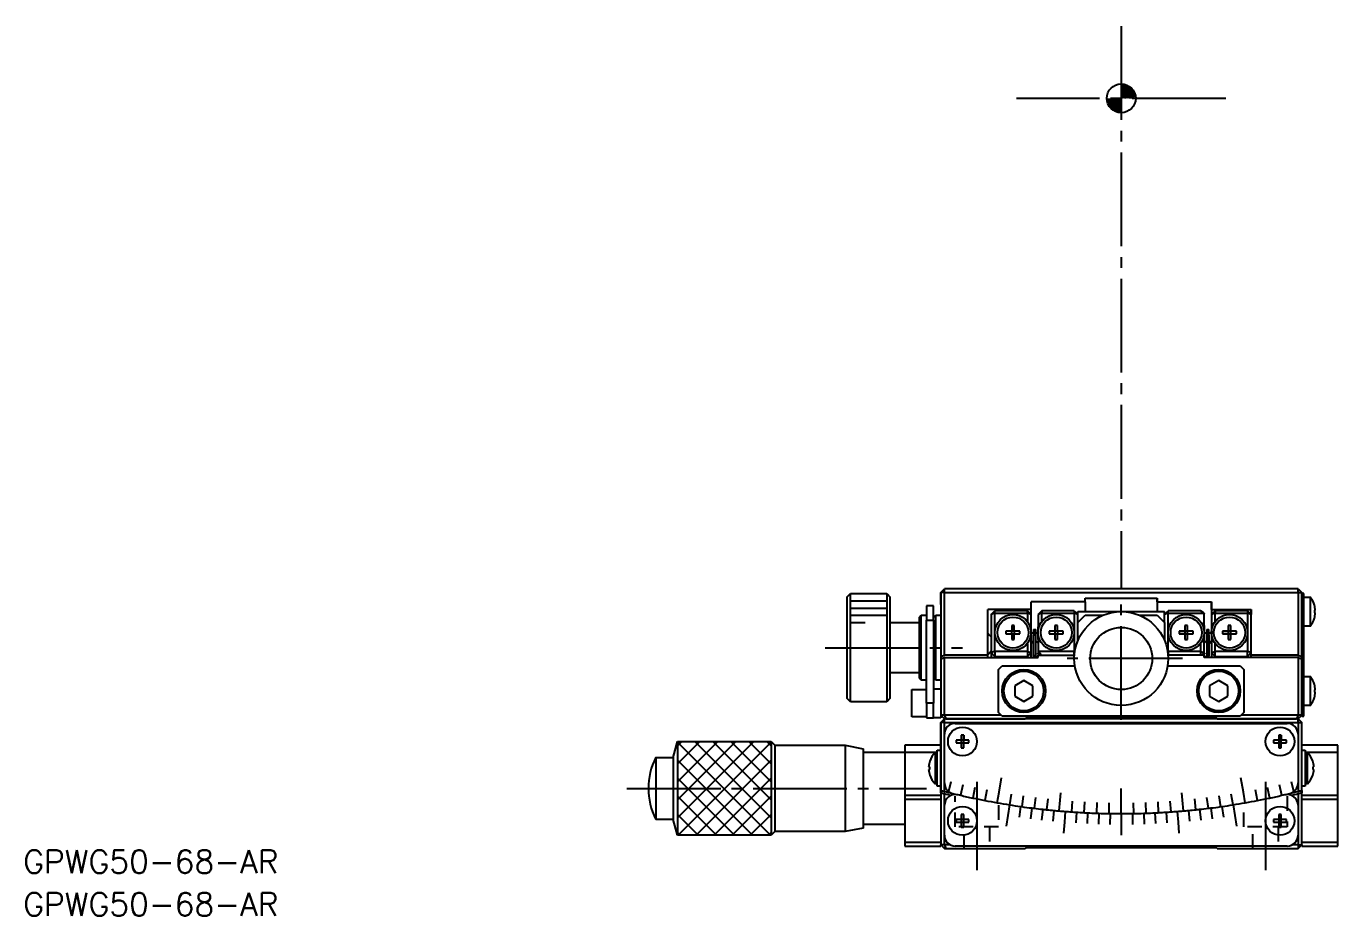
# Model space of a CAD drawing. Extents: x -74 to 223, y 56 to 296.
# Drawn here: x -73.8 to 107.9, y 56.4 to 179.7 of the extents above; entities that cross this region are included whole.
import ezdxf

# ---------------------------------------------------------------- set-up
doc = ezdxf.new("R2010")
doc.units = 0
doc.linetypes.add('CENTER', pattern=[17.5, 13, -1.5, 1.5, -1.5])
doc.linetypes.add('DASHED', pattern=[3.5, 2, -1.5])
doc.layers.get('0').update_dxf_attribs({"linetype": 'CONTINUOUS'})
doc.layers.add('CENTER', color=1, linetype='CENTER')
doc.styles.get("Standard").update_dxf_attribs({"font": 'txt.shx', "bigfont": '@extfont2.shx'})

msp = doc.modelspace()

# ---------------------------------------------------------------- linework, layer by layer
at = {"color": 7, "linetype": 'CONTINUOUS'}
for p, q in [((39.94, 100.54), (40.44, 101.04)), ((39.94, 100.54), (39.94, 93.54)), ((40.44, 93.54), (40.44, 101.04)), ((40.44, 101.04), (45.44, 101.04)), ((45.44, 101.04), (45.44, 93.54)), ((45.44, 101.04), (45.94, 100.54)), ((45.94, 93.54), (45.94, 100.54)), ((52.94, 101.19), (53.44, 101.69)), ((52.94, 101.19), (53.44, 101.69)), ((53.44, 101.19), (52.94, 101.19)), ((52.94, 101.19), (52.94, 92.33)), ((52.94, 99.54), (52.94, 101.19)), ((53.44, 101.19), (53.44, 101.69)), ((102.44, 101.69), (53.44, 101.69)), ((53.44, 92.49), (53.44, 101.19)), ((53.44, 101.19), (102.44, 101.19)), ((72.94, 99.89), (72.94, 100.42)), ((72.94, 100.42), (82.94, 100.42)), ((82.94, 99.89), (82.94, 100.42)), ((82.94, 100.42), (82.94, 98.54)), ((82.94, 100.42), (82.94, 99.89)), ((102.44, 101.19), (102.44, 101.69)), ((102.44, 101.69), (102.94, 101.19)), ((102.44, 101.19), (102.44, 92.49)), ((102.44, 101.19), (102.94, 101.19)), ((102.94, 99.54), (102.94, 101.19)), ((103.24, 101.04), (102.94, 101.04)), ((103.24, 99.54), (103.24, 101.04)), ((103.24, 100.54), (104.14, 100.54)), ((104.14, 98.54), (104.14, 100.54)), ((51.94, 99.34), (50.94, 99.34)), ((50.94, 99.34), (50.94, 97.34)), ((51.94, 97.34), (51.94, 99.34)), ((59.44, 92.49), (59.44, 98.83)), ((65.44, 98.83), (59.44, 98.83)), ((59.94, 98.12), (60.44, 98.66)), ((60.44, 98.33), (59.94, 98.12)), ((60.44, 98.33), (60.44, 98.66)), ((64.94, 98.66), (60.44, 98.66)), ((60.44, 95.64), (60.44, 98.33)), ((60.44, 98.33), (64.94, 98.33)), ((65.44, 98.12), (64.94, 98.66)), ((64.94, 98.33), (64.94, 98.66)), ((65.44, 98.12), (64.94, 98.33)), ((64.94, 98.33), (64.94, 97.14)), ((65.44, 98.83), (65.44, 99.89)), ((72.94, 99.89), (65.44, 99.89)), ((65.44, 98.12), (65.44, 98.83)), ((66.94, 98.66), (66.44, 98.12)), ((66.94, 98.33), (66.44, 98.12)), ((66.94, 98.66), (66.94, 98.33)), ((71.44, 98.66), (66.94, 98.66)), ((66.94, 98.33), (71.44, 98.33)), ((66.94, 97.14), (66.94, 98.33)), ((71.44, 98.66), (71.44, 98.33)), ((71.44, 98.66), (71.94, 98.12)), ((71.94, 98.12), (71.44, 98.33)), ((71.44, 98.33), (71.44, 95.64)), ((71.94, 98.54), (77.94, 98.54)), ((71.94, 97.04), (71.94, 98.54)), ((72.94, 99.89), (72.94, 98.54)), ((77.94, 98.54), (83.94, 98.54)), ((82.94, 99.89), (90.44, 99.89)), ((82.94, 99.89), (82.94, 98.54)), ((82.94, 99.89), (82.94, 98.54)), ((83.94, 98.12), (84.44, 98.66)), ((83.94, 97.04), (83.94, 98.54)), ((84.44, 98.33), (83.94, 98.12)), ((84.44, 98.33), (84.44, 98.66)), ((88.94, 98.66), (84.44, 98.66)), ((84.44, 95.64), (84.44, 98.33)), ((84.44, 98.33), (89.41, 98.33)), ((89.41, 98.33), (88.94, 98.66)), ((89.41, 98.33), (89.44, 98.3)), ((89.44, 96.62), (89.44, 98.3)), ((90.44, 98.83), (90.44, 99.89)), ((90.44, 99.89), (90.44, 98.83)), ((90.44, 99.89), (90.44, 98.12)), ((90.44, 98.83), (95.94, 98.83)), ((90.44, 98.83), (90.44, 98.12)), ((90.44, 98.83), (90.44, 98.12)), ((90.94, 98.66), (90.44, 98.12)), ((90.94, 98.33), (90.44, 98.12)), ((90.94, 98.66), (90.94, 98.33)), ((95.44, 98.66), (90.94, 98.66)), ((90.94, 98.33), (95.44, 98.33)), ((90.94, 97.14), (90.94, 98.33)), ((95.44, 98.66), (95.44, 98.33)), ((95.44, 98.66), (95.94, 98.12)), ((95.94, 98.12), (95.44, 98.33)), ((95.44, 98.33), (95.44, 95.64)), ((95.94, 92.49), (95.94, 98.83)), ((95.94, 98.83), (95.94, 98.12)), ((95.94, 98.83), (95.94, 98.12)), ((102.94, 93.44), (102.94, 99.54)), ((102.94, 93.44), (102.94, 99.54)), ((103.24, 93.44), (103.24, 99.54)), ((104.14, 96.54), (104.14, 98.54)), ((104.72, 99.43), (104.71, 99.42)), ((104.71, 98.72), (104.71, 98.36)), ((104.83, 98.72), (104.71, 98.72)), ((104.71, 98.36), (104.83, 98.36)), ((45.94, 97.04), (49.94, 97.04)), ((49.94, 97.74), (50.24, 98.04)), ((49.94, 97.74), (49.94, 93.54)), ((50.24, 93.54), (50.24, 98.04)), ((50.24, 98.04), (50.94, 98.04)), ((50.94, 85.84), (50.94, 97.34)), ((51.94, 97.74), (52.24, 98.04)), ((51.94, 97.34), (51.94, 85.84)), ((52.24, 93.54), (52.24, 98.04)), ((52.24, 98.04), (52.94, 98.04)), ((59.94, 98.12), (59.94, 92.86)), ((62.76, 96.61), (62.76, 95.82)), ((63.12, 96.61), (62.76, 96.61)), ((63.12, 95.82), (63.12, 96.61)), ((65.33, 96.37), (65.44, 96.45)), ((65.44, 96.45), (65.44, 98.12)), ((65.44, 95.64), (65.44, 96.45)), ((66.44, 98.12), (66.44, 96.45)), ((66.44, 95.64), (66.44, 96.45)), ((66.44, 96.45), (66.55, 96.37)), ((68.76, 96.61), (68.76, 95.82)), ((69.12, 96.61), (68.76, 96.61)), ((69.12, 95.82), (69.12, 96.61)), ((71.94, 97.04), (72.94, 98.04)), ((71.94, 94.54), (71.94, 97.04)), ((72.94, 98.04), (75.44, 98.04)), ((80.44, 98.04), (82.94, 98.04)), ((82.94, 98.04), (83.94, 97.04)), ((83.94, 97.04), (83.94, 94.54)), ((86.76, 96.61), (86.76, 95.82)), ((87.12, 96.61), (86.76, 96.61)), ((87.12, 95.82), (87.12, 96.61)), ((89.44, 96.62), (89.3, 96.47)), ((89.44, 96.62), (89.44, 95.64)), ((90.44, 98.12), (90.44, 96.45)), ((90.44, 96.45), (90.44, 95.64)), ((90.44, 96.45), (90.55, 96.37)), ((92.76, 96.61), (92.76, 95.82)), ((93.12, 96.61), (92.76, 96.61)), ((93.12, 95.82), (93.12, 96.61)), ((104.14, 96.54), (103.24, 96.54)), ((104.71, 97.65), (104.72, 97.65)), ((59.44, 95.54), (59.69, 95.29)), ((59.69, 95.29), (59.94, 95.04)), ((60.44, 92.99), (60.44, 95.64)), ((61.97, 95.82), (61.97, 95.46)), ((62.76, 95.82), (61.97, 95.82)), ((61.97, 95.46), (62.76, 95.46)), ((62.75, 95.82), (62.75, 95.46)), ((63.12, 95.83), (62.76, 95.83)), ((62.76, 95.46), (62.76, 94.66)), ((62.76, 95.44), (63.12, 95.44)), ((62.76, 94.66), (63.12, 94.66)), ((63.91, 95.82), (63.12, 95.82)), ((63.12, 95.46), (63.91, 95.46)), ((63.12, 94.66), (63.12, 95.46)), ((63.14, 95.46), (63.14, 95.82)), ((63.91, 95.46), (63.91, 95.82)), ((65.44, 94.52), (65.28, 94.75)), ((65.44, 94.52), (65.44, 95.64)), ((65.79, 95.54), (65.44, 95.54)), ((65.44, 92.86), (65.44, 94.52)), ((65.79, 96.07), (65.79, 95.32)), ((65.79, 96.07), (66.09, 96.07)), ((65.79, 92.41), (65.79, 95.32)), ((66.09, 95.32), (66.09, 96.07)), ((66.44, 95.54), (66.09, 95.54)), ((66.09, 92.41), (66.09, 95.32)), ((66.44, 94.68), (66.44, 95.64)), ((66.44, 94.69), (66.58, 94.83)), ((66.44, 94.69), (66.44, 93.02)), ((67.97, 95.82), (67.97, 95.46)), ((68.76, 95.82), (67.97, 95.82)), ((67.97, 95.46), (68.76, 95.46)), ((68.75, 95.82), (68.75, 95.46)), ((69.12, 95.83), (68.76, 95.83)), ((68.76, 95.46), (68.76, 94.66)), ((68.76, 95.44), (69.12, 95.44)), ((68.76, 94.66), (69.12, 94.66)), ((69.91, 95.82), (69.12, 95.82)), ((69.12, 95.46), (69.91, 95.46)), ((69.12, 94.66), (69.12, 95.46)), ((69.14, 95.46), (69.14, 95.82)), ((69.91, 95.46), (69.91, 95.82)), ((71.44, 95.64), (71.44, 92.99)), ((84.44, 92.99), (84.44, 95.64)), ((85.97, 95.82), (85.97, 95.46)), ((86.76, 95.82), (85.97, 95.82)), ((85.97, 95.82), (86.75, 95.82)), ((85.97, 95.46), (86.76, 95.46)), ((86.76, 95.82), (86.75, 95.82)), ((86.75, 95.82), (86.75, 95.46)), ((87.12, 95.83), (86.76, 95.83)), ((86.76, 95.46), (86.76, 94.66)), ((86.76, 95.44), (87.12, 95.44)), ((86.76, 94.66), (87.12, 94.66)), ((87.91, 95.82), (87.12, 95.82)), ((87.14, 95.82), (87.12, 95.82)), ((87.12, 95.46), (87.91, 95.46)), ((87.12, 94.66), (87.12, 95.46)), ((87.91, 95.82), (87.14, 95.82)), ((87.14, 95.46), (87.14, 95.82)), ((87.91, 95.46), (87.91, 95.82)), ((89.44, 94.52), (89.28, 94.75)), ((89.44, 95.64), (89.44, 94.52)), ((89.79, 95.54), (89.44, 95.54)), ((89.44, 92.86), (89.44, 94.52)), ((89.79, 96.07), (89.79, 95.32)), ((89.79, 96.07), (90.09, 96.07)), ((89.79, 95.32), (89.79, 92.41)), ((90.09, 95.32), (90.09, 96.07)), ((90.44, 95.54), (90.09, 95.54)), ((90.09, 95.32), (90.09, 92.41)), ((90.44, 95.64), (90.44, 94.52)), ((90.6, 94.75), (90.44, 94.52)), ((90.44, 94.52), (90.44, 92.86)), ((91.97, 95.82), (91.97, 95.46)), ((92.76, 95.82), (91.97, 95.82)), ((91.97, 95.82), (92.75, 95.82)), ((91.97, 95.46), (92.76, 95.46)), ((92.76, 95.82), (92.75, 95.82)), ((92.75, 95.82), (92.75, 95.46)), ((93.12, 95.83), (92.76, 95.83)), ((92.76, 95.46), (92.76, 94.66)), ((92.76, 95.44), (93.12, 95.44)), ((92.76, 94.66), (93.12, 94.66)), ((93.91, 95.82), (93.12, 95.82)), ((93.14, 95.82), (93.12, 95.82)), ((93.12, 95.46), (93.91, 95.46)), ((93.12, 94.66), (93.12, 95.46)), ((93.91, 95.82), (93.14, 95.82)), ((93.14, 95.46), (93.14, 95.82)), ((93.91, 95.46), (93.91, 95.82)), ((95.44, 95.64), (95.44, 92.99)), ((39.94, 93.54), (39.94, 86.54)), ((40.44, 86.04), (40.44, 93.54)), ((45.44, 93.54), (45.44, 86.04)), ((45.94, 86.54), (45.94, 93.54)), ((49.94, 93.54), (49.94, 89.34)), ((50.24, 89.04), (50.24, 93.54)), ((52.24, 89.04), (52.24, 93.54)), ((59.69, 92.79), (59.44, 92.54)), ((59.94, 93.04), (59.69, 92.79)), ((59.84, 92.94), (59.94, 92.84)), ((60.44, 92.99), (59.94, 92.86)), ((60.44, 92.34), (59.94, 92.86)), ((59.94, 92.86), (59.94, 92.18)), ((60.44, 92.99), (60.44, 92.34)), ((64.94, 92.99), (60.44, 92.99)), ((64.94, 94.14), (64.94, 92.99)), ((64.94, 92.99), (64.94, 92.34)), ((64.94, 92.99), (65.44, 92.86)), ((65.44, 92.86), (64.94, 92.34)), ((65.44, 94.23), (65.79, 94.49)), ((65.44, 92.18), (65.44, 92.86)), ((66.09, 94.49), (66.11, 94.48)), ((66.11, 94.48), (66.44, 94.15)), ((66.11, 94.48), (66.44, 94.15)), ((66.11, 94.48), (66.11, 94.48)), ((66.46, 92.99), (66.44, 93.02)), ((66.44, 93.02), (66.44, 92.49)), ((71.44, 92.99), (66.46, 92.99)), ((66.83, 92.49), (66.46, 92.99)), ((71.44, 92.49), (71.44, 92.99)), ((71.51, 92.98), (71.44, 92.99)), ((84.44, 92.99), (84.37, 92.98)), ((88.94, 92.99), (84.44, 92.99)), ((84.44, 92.99), (84.44, 92.49)), ((88.94, 94.14), (88.94, 92.99)), ((88.94, 92.99), (89.44, 92.86)), ((88.94, 92.99), (88.94, 92.49)), ((89.44, 92.86), (89.09, 92.49)), ((89.44, 94.15), (89.77, 94.48)), ((89.44, 94.15), (89.77, 94.48)), ((89.44, 92.49), (89.44, 92.86)), ((89.77, 94.48), (89.79, 94.49)), ((90.09, 94.49), (90.44, 94.23)), ((90.44, 92.86), (90.94, 92.99)), ((90.94, 92.34), (90.44, 92.86)), ((90.44, 92.86), (90.44, 92.18)), ((90.94, 92.99), (90.94, 94.14)), ((95.44, 92.99), (90.94, 92.99)), ((90.94, 92.34), (90.94, 92.99)), ((95.94, 92.86), (95.44, 92.99)), ((95.44, 92.34), (95.44, 92.99)), ((95.94, 92.86), (95.44, 92.34)), ((102.94, 93.44), (102.94, 92.33)), ((102.94, 92.33), (102.94, 93.44)), ((103.24, 92), (103.24, 93.44)), ((52.94, 92.33), (52.94, 92.02)), ((52.94, 92.02), (52.94, 91.54)), ((52.94, 91.54), (52.94, 84.19)), ((59.44, 92.49), (53.44, 92.49)), ((53.44, 84.19), (53.44, 92.18)), ((53.44, 92.18), (66.44, 92.18)), ((59.44, 92.18), (59.44, 92.49)), ((60.44, 92.34), (64.94, 92.34)), ((60.44, 92.18), (60.44, 92.34)), ((60.94, 90.54), (61.44, 91.04)), ((61.44, 91.04), (71.52, 91.04)), ((64.94, 92.34), (64.94, 92.18)), ((65.6, 92.18), (65.44, 92.33)), ((65.79, 92.41), (65.79, 92.18)), ((66.09, 92.18), (66.09, 92.41)), ((66.44, 92.26), (66.35, 92.18)), ((66.44, 92.18), (66.44, 92.49)), ((66.44, 92.49), (71.46, 92.49)), ((84.36, 91.04), (94.44, 91.04)), ((89.44, 92.49), (84.43, 92.49)), ((89.44, 92.18), (89.44, 92.49)), ((89.53, 92.18), (89.44, 92.26)), ((102.44, 92.18), (89.44, 92.18)), ((89.79, 92.41), (89.79, 92.18)), ((90.09, 92.18), (90.09, 92.41)), ((90.44, 92.33), (90.28, 92.18)), ((90.94, 92.34), (95.44, 92.34)), ((90.94, 92.18), (90.94, 92.34)), ((94.44, 91.04), (94.94, 90.54)), ((95.44, 92.34), (95.44, 92.18)), ((102.44, 92.49), (95.94, 92.49)), ((95.94, 92.18), (95.94, 92.49)), ((102.44, 92.18), (102.44, 84.19)), ((102.94, 92.33), (102.94, 92.02)), ((102.94, 92.02), (102.94, 92.33)), ((102.94, 91.54), (102.94, 92.02)), ((102.94, 91.81), (103.24, 91.81)), ((102.94, 90.31), (102.94, 91.54)), ((103.24, 91.81), (103.24, 92)), ((103.24, 90.31), (103.24, 91.81)), ((49.94, 90.04), (45.94, 90.04)), ((50.24, 89.04), (49.94, 89.34)), ((52.24, 89.04), (51.94, 89.34)), ((60.94, 84.54), (60.94, 90.54)), ((94.94, 90.54), (94.94, 84.54)), ((102.94, 85.54), (102.94, 90.31)), ((102.94, 85.54), (102.94, 90.31)), ((103.24, 85.54), (103.24, 90.31)), ((103.24, 89.54), (104.14, 89.54)), ((104.14, 87.54), (104.14, 89.54)), ((48.94, 83.94), (48.94, 87.74)), ((48.94, 87.74), (50.94, 87.74)), ((50.94, 89.04), (50.24, 89.04)), ((51.94, 87.84), (52.94, 87.84)), ((52.94, 89.04), (52.24, 89.04)), ((64.44, 88.98), (63.19, 88.26)), ((63.19, 88.26), (63.19, 86.82)), ((65.69, 88.26), (64.44, 88.98)), ((65.69, 86.82), (65.69, 88.26)), ((91.44, 88.98), (90.19, 88.26)), ((90.19, 88.26), (90.19, 86.82)), ((92.69, 88.26), (91.44, 88.98)), ((92.69, 86.82), (92.69, 88.26)), ((104.14, 85.54), (104.14, 87.54)), ((104.72, 88.43), (104.71, 88.42)), ((104.71, 87.72), (104.71, 87.36)), ((104.83, 87.72), (104.71, 87.72)), ((104.71, 87.36), (104.83, 87.36)), ((40.44, 86.04), (39.94, 86.54)), ((45.44, 86.04), (40.44, 86.04)), ((45.94, 86.54), (45.44, 86.04)), ((50.94, 85.84), (50.94, 83.84)), ((51.94, 83.84), (51.94, 85.84)), ((63.19, 86.82), (64.44, 86.09)), ((64.44, 86.09), (65.69, 86.82)), ((90.19, 86.82), (91.44, 86.09)), ((91.44, 86.09), (92.69, 86.82)), ((102.94, 84.19), (102.94, 85.54)), ((103.24, 84.04), (103.24, 85.54)), ((104.14, 85.54), (103.24, 85.54)), ((104.71, 86.65), (104.72, 86.65)), ((50.94, 83.94), (48.94, 83.94)), ((50.94, 83.84), (51.94, 83.84)), ((52.94, 83.84), (51.94, 83.84)), ((52.94, 84.19), (52.94, 83.84)), ((53.44, 84.19), (52.94, 84.19)), ((52.94, 84.19), (53.44, 83.69)), ((52.94, 83.19), (53.44, 83.69)), ((52.94, 83.19), (53.44, 83.69)), ((53.44, 84.19), (53.65, 83.69)), ((61.29, 84.19), (53.44, 84.19)), ((53.44, 83.19), (53.44, 83.69)), ((64.64, 83.69), (53.44, 83.69)), ((53.65, 83.69), (64.64, 83.69)), ((61.44, 84.04), (60.94, 84.54)), ((94.44, 84.04), (61.44, 84.04)), ((64.94, 83.99), (64.64, 83.69)), ((91.24, 83.69), (64.64, 83.69)), ((64.94, 83.99), (90.94, 83.99)), ((91.24, 83.69), (90.94, 83.99)), ((91.24, 83.69), (102.23, 83.69)), ((102.44, 83.69), (91.24, 83.69)), ((94.94, 84.54), (94.44, 84.04)), ((102.44, 84.19), (94.59, 84.19)), ((102.44, 84.19), (102.23, 83.69)), ((102.44, 83.69), (102.94, 84.19)), ((102.94, 84.19), (102.44, 84.19)), ((102.44, 83.19), (102.44, 83.69)), ((102.44, 83.69), (102.94, 83.19)), ((102.94, 84.19), (102.94, 84.04)), ((102.94, 84.04), (103.24, 84.04)), ((53.44, 83.19), (52.94, 83.19)), ((52.94, 83.19), (52.94, 73.75)), ((52.94, 81.52), (52.94, 83.19)), ((52.94, 81.52), (52.94, 82.04)), ((52.94, 81.52), (52.94, 82.04)), ((53.44, 81.54), (53.44, 83.19)), ((53.44, 83.19), (102.44, 83.19)), ((54.94, 83.04), (100.94, 83.04)), ((102.44, 83.19), (102.44, 81.54)), ((102.44, 83.19), (102.94, 83.19)), ((102.94, 73.75), (102.94, 83.19)), ((15.85, 78.34), (16.44, 80.54)), ((16.44, 80.54), (16.44, 67.54)), ((16.44, 80.54), (29.44, 80.54)), ((29.44, 80.54), (29.44, 67.54)), ((29.44, 80.54), (29.94, 80.04)), ((29.94, 80.04), (29.94, 68.04)), ((29.94, 80.04), (39.69, 80.04)), ((39.69, 80.04), (39.69, 68.04)), ((39.69, 80.04), (42.19, 79.54)), ((52.94, 80.04), (47.94, 80.04)), ((47.94, 80.04), (47.94, 79.04)), ((52.94, 80.04), (52.94, 81.52)), ((52.94, 80.04), (52.94, 81.52)), ((52.94, 79.96), (52.94, 81.52)), ((52.94, 73.75), (52.94, 79.96)), ((53.44, 74.79), (53.44, 81.54)), ((53.44, 74.79), (53.44, 81.54)), ((55.05, 80.72), (55.05, 80.36)), ((55.76, 80.72), (55.05, 80.72)), ((55.05, 80.36), (55.76, 80.36)), ((56.12, 81.42), (55.76, 81.42)), ((55.76, 81.42), (55.76, 80.72)), ((55.77, 80.71), (55.76, 80.72)), ((55.77, 80.37), (55.76, 80.36)), ((55.76, 80.36), (55.76, 79.65)), ((55.77, 80.71), (55.77, 80.37)), ((56.11, 80.71), (55.77, 80.71)), ((55.77, 80.37), (56.11, 80.37)), ((56.11, 80.71), (56.12, 80.72)), ((56.11, 80.37), (56.11, 80.71)), ((56.11, 80.37), (56.12, 80.36)), ((56.12, 80.72), (56.12, 81.42)), ((56.12, 81.42), (56.12, 80.72)), ((56.83, 80.72), (56.12, 80.72)), ((56.12, 80.36), (56.83, 80.36)), ((56.12, 79.65), (56.12, 80.36)), ((56.12, 79.65), (56.12, 80.36)), ((56.83, 80.36), (56.83, 80.72)), ((99.05, 80.72), (99.05, 80.36)), ((99.76, 80.72), (99.05, 80.72)), ((99.05, 80.36), (99.76, 80.36)), ((100.12, 81.42), (99.76, 81.42)), ((99.76, 81.42), (99.76, 80.72)), ((99.77, 80.71), (99.76, 80.72)), ((99.77, 80.37), (99.76, 80.36)), ((99.76, 80.36), (99.76, 79.65)), ((99.77, 80.71), (99.77, 80.37)), ((100.11, 80.71), (99.77, 80.71)), ((99.77, 80.37), (100.11, 80.37)), ((100.11, 80.71), (100.12, 80.72)), ((100.11, 80.37), (100.11, 80.71)), ((100.11, 80.37), (100.12, 80.36)), ((100.12, 80.72), (100.12, 81.42)), ((100.12, 81.42), (100.12, 80.72)), ((100.83, 80.72), (100.12, 80.72)), ((100.12, 80.36), (100.83, 80.36)), ((100.12, 79.65), (100.12, 80.36)), ((100.12, 79.65), (100.12, 80.36)), ((100.83, 80.36), (100.83, 80.72)), ((102.44, 81.54), (102.44, 74.79)), ((107.94, 80.04), (102.94, 80.04)), ((107.94, 79.04), (107.94, 80.04)), ((13.44, 78.34), (13.44, 69.74)), ((13.44, 78.34), (15.85, 78.34)), ((15.85, 78.34), (15.85, 69.74)), ((42.19, 79.54), (42.19, 68.54)), ((42.19, 79.04), (47.94, 79.04)), ((47.94, 79.04), (47.94, 73.04)), ((47.94, 79.04), (52.44, 79.04)), ((52.15, 78.99), (52.15, 74.69)), ((52.15, 78.99), (52.44, 78.99)), ((52.44, 74.34), (52.44, 79.34)), ((52.44, 79.34), (52.94, 79.34)), ((55.76, 79.65), (56.12, 79.65)), ((99.76, 79.65), (100.12, 79.65)), ((102.94, 79.34), (103.44, 79.34)), ((103.44, 79.34), (103.44, 74.34)), ((103.44, 79.04), (107.94, 79.04)), ((103.44, 78.99), (103.73, 78.99)), ((103.73, 74.69), (103.73, 78.99)), ((107.94, 73.04), (107.94, 79.04)), ((51.41, 77.02), (51.25, 77.02)), ((51.25, 76.66), (51.41, 76.66)), ((51.41, 77.81), (51.4, 77.81)), ((51.41, 76.66), (51.41, 77.02)), ((104.48, 77.81), (104.47, 77.81)), ((104.47, 77.02), (104.47, 76.66)), ((104.63, 77.02), (104.47, 77.02)), ((104.47, 76.66), (104.63, 76.66)), ((51.4, 75.86), (51.41, 75.86)), ((52.44, 74.69), (52.15, 74.69)), ((53.44, 73.62), (53.44, 74.79)), ((102.44, 74.79), (102.44, 73.62)), ((103.73, 74.69), (103.44, 74.69)), ((104.47, 75.86), (104.48, 75.86)), ((52.94, 73.04), (47.94, 73.04)), ((47.94, 73.04), (47.94, 72.54)), ((52.94, 74.34), (52.44, 74.34)), ((52.94, 73.44), (52.94, 73.75)), ((52.94, 73.44), (52.94, 66.19)), ((53.44, 71.7), (53.44, 73.31)), ((102.44, 73.31), (102.44, 71.7)), ((103.44, 74.34), (102.94, 74.34)), ((102.94, 73.75), (102.94, 73.44)), ((102.94, 66.19), (102.94, 73.44)), ((107.94, 73.04), (102.94, 73.04)), ((107.94, 72.54), (107.94, 73.04)), ((47.94, 72.54), (52.94, 72.54)), ((47.94, 72.54), (47.94, 66.54)), ((53.44, 67.54), (53.44, 71.7)), ((102.44, 71.7), (102.44, 67.54)), ((102.94, 72.54), (107.94, 72.54)), ((107.94, 66.54), (107.94, 72.54)), ((15.85, 69.74), (13.44, 69.74)), ((16.44, 67.54), (15.85, 69.74)), ((55.05, 69.72), (55.05, 69.36)), ((55.76, 69.72), (55.05, 69.72)), ((55.05, 69.36), (55.76, 69.36)), ((56.12, 70.42), (55.76, 70.42)), ((55.76, 70.42), (55.76, 69.72)), ((55.77, 69.71), (55.76, 69.72)), ((55.77, 69.37), (55.76, 69.36)), ((55.76, 69.36), (55.76, 68.65)), ((56.11, 69.71), (55.77, 69.71)), ((55.77, 69.71), (55.77, 69.37)), ((55.77, 69.37), (56.11, 69.37)), ((56.11, 69.71), (56.12, 69.72)), ((56.11, 69.37), (56.11, 69.71)), ((56.11, 69.37), (56.12, 69.36)), ((56.12, 69.72), (56.12, 70.42)), ((56.83, 69.72), (56.12, 69.72)), ((56.12, 69.36), (56.83, 69.36)), ((56.12, 68.65), (56.12, 69.36)), ((56.83, 69.36), (56.83, 69.72)), ((99.05, 69.72), (99.05, 69.36)), ((99.76, 69.72), (99.05, 69.72)), ((99.05, 69.36), (99.76, 69.36)), ((100.12, 70.42), (99.76, 70.42)), ((99.76, 70.42), (99.76, 69.72)), ((99.77, 69.71), (99.76, 69.72)), ((99.77, 69.37), (99.76, 69.36)), ((99.76, 69.36), (99.76, 68.65)), ((99.77, 69.71), (99.77, 69.37)), ((100.11, 69.71), (99.77, 69.71)), ((99.77, 69.37), (100.11, 69.37)), ((100.11, 69.71), (100.12, 69.72)), ((100.11, 69.37), (100.11, 69.71)), ((100.11, 69.37), (100.12, 69.36)), ((100.12, 69.72), (100.12, 70.42)), ((100.83, 69.72), (100.12, 69.72)), ((100.12, 69.36), (100.83, 69.36)), ((100.12, 68.65), (100.12, 69.36)), ((100.83, 69.36), (100.83, 69.72)), ((29.44, 67.54), (16.44, 67.54)), ((29.94, 68.04), (29.44, 67.54)), ((39.69, 68.04), (29.94, 68.04)), ((42.19, 68.54), (39.69, 68.04)), ((47.94, 69.04), (42.19, 69.04)), ((53.44, 66.19), (53.44, 67.54)), ((55.76, 68.65), (56.12, 68.65)), ((99.76, 68.65), (100.12, 68.65)), ((102.44, 67.54), (102.44, 66.19)), ((52.94, 66.54), (47.94, 66.54)), ((47.94, 66.54), (47.94, 66.04)), ((47.94, 66.04), (52.94, 66.04)), ((52.94, 66.04), (52.94, 66.19)), ((53.44, 66.19), (52.94, 66.19)), ((52.94, 66.19), (53.44, 65.69)), ((54.29, 66.19), (53.44, 66.19)), ((53.44, 66.19), (53.65, 65.69)), ((53.44, 65.69), (53.65, 65.69)), ((53.65, 65.69), (64.64, 65.69)), ((100.94, 66.04), (54.94, 66.04)), ((64.94, 65.99), (64.64, 65.69)), ((64.79, 65.84), (69.94, 65.84)), ((64.94, 65.99), (90.94, 65.99)), ((69.94, 65.84), (85.94, 65.84)), ((85.94, 65.84), (91.09, 65.84)), ((91.24, 65.69), (90.94, 65.99)), ((91.24, 65.69), (102.44, 65.69)), ((102.44, 66.19), (101.59, 66.19)), ((102.44, 65.69), (102.94, 66.19)), ((102.44, 66.19), (102.94, 66.19)), ((102.44, 66.19), (102.44, 65.69)), ((107.94, 66.54), (102.94, 66.54)), ((102.94, 66.19), (102.94, 66.04)), ((102.94, 66.04), (107.94, 66.04)), ((107.94, 66.04), (107.94, 66.54))]:
    msp.add_line(p, q, dxfattribs=at)
at = {"color": 3, "linetype": 'CONTINUOUS'}
for p, q in [((40.44, 100.04), (45.44, 100.04)), ((40.44, 99.04), (45.44, 99.04)), ((102.94, 99.54), (103.24, 99.54)), ((40.44, 98.04), (45.44, 98.04)), ((40.44, 97.04), (42.44, 97.04)), ((50.94, 97.34), (51.94, 97.34)), ((65.79, 95.32), (66.09, 95.32)), ((89.79, 95.32), (90.09, 95.32)), ((66.09, 94.48), (66.11, 94.48)), ((89.77, 94.48), (89.79, 94.48)), ((103.24, 93.44), (102.94, 93.44)), ((65.51, 92.18), (65.44, 92.24)), ((66.09, 92.41), (65.79, 92.41)), ((90.09, 92.41), (89.79, 92.41)), ((90.44, 92.24), (90.37, 92.18)), ((102.94, 92), (103.24, 92)), ((102.94, 90.31), (103.24, 90.31)), ((51.94, 85.84), (50.94, 85.84)), ((103.24, 85.54), (102.94, 85.54)), ((27.04, 80.54), (16.44, 69.94)), ((24.54, 80.54), (16.44, 72.44)), ((22.04, 80.54), (16.44, 74.94)), ((19.54, 80.54), (16.44, 77.44)), ((17.04, 80.54), (16.44, 79.94)), ((29.34, 67.54), (16.44, 80.44)), ((29.44, 80.44), (16.54, 67.54)), ((29.44, 69.94), (18.84, 80.54)), ((29.44, 72.44), (21.34, 80.54)), ((29.44, 74.94), (23.84, 80.54)), ((29.44, 77.44), (26.34, 80.54)), ((29.44, 79.94), (28.84, 80.54)), ((26.84, 67.54), (16.44, 77.94)), ((29.44, 77.94), (19.04, 67.54)), ((24.34, 67.54), (16.44, 75.44)), ((29.44, 75.44), (21.54, 67.54)), ((54.35, 74.93), (54.02, 73.6)), ((56.01, 74.54), (55.67, 73.08)), ((61.01, 73.52), (61.36, 75.49)), ((94.87, 73.52), (94.52, 75.49)), ((100.21, 73.08), (99.87, 74.54)), ((101.86, 73.6), (101.53, 74.93)), ((21.84, 67.54), (16.44, 72.94)), ((29.44, 72.94), (24.04, 67.54)), ((57.67, 74.17), (57.36, 72.7)), ((59.34, 73.83), (59.05, 72.36)), ((60.75, 72.04), (61.01, 73.52)), ((62.69, 73.24), (62.45, 71.76)), ((64.37, 72.99), (64.16, 71.5)), ((66.06, 72.76), (65.88, 71.28)), ((69.53, 73.4), (69.44, 72.41)), ((77.94, 70.54), (77.94, 74.04)), ((86.44, 72.41), (86.35, 73.4)), ((90.01, 71.28), (89.82, 72.76)), ((91.72, 71.5), (91.51, 72.99)), ((93.43, 71.76), (93.19, 73.24)), ((95.13, 72.04), (94.87, 73.52)), ((96.83, 72.36), (96.55, 73.83)), ((98.52, 72.7), (98.21, 74.17)), ((62.45, 71.76), (61.98, 68.79)), ((63.99, 71.53), (63.78, 70.04)), ((65.53, 71.32), (65.35, 69.83)), ((67.08, 71.14), (66.91, 69.64)), ((67.75, 72.57), (67.59, 71.08)), ((68.62, 70.98), (68.48, 69.48)), ((69.44, 72.41), (69.31, 70.91)), ((71.14, 72.28), (71.04, 70.78)), ((72.84, 72.17), (72.76, 70.67)), ((74.54, 72.1), (74.49, 70.6)), ((76.24, 72.05), (76.21, 70.55)), ((79.67, 70.55), (79.64, 72.05)), ((81.4, 70.6), (81.34, 72.1)), ((83.12, 70.67), (83.04, 72.17)), ((84.85, 70.78), (84.74, 72.28)), ((86.57, 70.91), (86.44, 72.41)), ((87.26, 70.98), (87.4, 69.48)), ((88.29, 71.08), (88.13, 72.57)), ((88.8, 71.14), (88.97, 69.64)), ((90.35, 71.32), (90.54, 69.83)), ((91.89, 71.53), (92.1, 70.04)), ((93.43, 71.76), (93.9, 68.79)), ((19.34, 67.54), (16.44, 70.44)), ((29.44, 70.44), (26.54, 67.54)), ((70.06, 69.35), (69.94, 67.85)), ((70.17, 70.84), (70.06, 69.35)), ((71.72, 70.73), (71.63, 69.24)), ((73.28, 70.65), (73.21, 69.15)), ((74.83, 70.59), (74.78, 69.09)), ((76.39, 70.55), (76.36, 69.05)), ((77.94, 70.54), (77.94, 69.04)), ((79.5, 70.55), (79.52, 69.05)), ((81.05, 70.59), (81.1, 69.09)), ((82.6, 70.65), (82.68, 69.15)), ((84.16, 70.73), (84.25, 69.24)), ((85.71, 70.84), (85.83, 69.35)), ((85.83, 69.35), (85.94, 67.85)), ((16.84, 67.54), (16.44, 67.94)), ((29.44, 67.94), (29.04, 67.54)), ((77.94, 69.04), (77.94, 67.54))]:
    msp.add_line(p, q, dxfattribs=at)
at = {"color": 3, "linetype": 'DASHED'}
for p, q in [((54.94, 68.69), (54.94, 72.94)), ((100.94, 72.94), (100.94, 68.69)), ((60.94, 71.7), (60.94, 68.69)), ((94.94, 68.69), (94.94, 71.7)), ((60.94, 68.69), (54.94, 68.69)), ((56.19, 65.69), (56.19, 68.69)), ((59.69, 68.69), (59.69, 65.69)), ((100.94, 68.69), (94.94, 68.69)), ((96.19, 65.69), (96.19, 68.69)), ((99.69, 68.69), (99.69, 65.69))]:
    msp.add_line(p, q, dxfattribs=at)
at = {"color": 3, "linetype": 'CONTINUOUS', "const_width": 0.1}
for points in [[(65.44, 94), (65.49, 94.04), (65.53, 94.09), (65.58, 94.13), (65.62, 94.17), (65.67, 94.21), (65.71, 94.24), (65.75, 94.28), (65.79, 94.31)], [(66.44, 92.9), (66.39, 92.86), (66.35, 92.81), (66.3, 92.76), (66.26, 92.71), (66.22, 92.67), (66.17, 92.62), (66.13, 92.57), (66.09, 92.53)], [(89.79, 92.53), (89.75, 92.57), (89.71, 92.62), (89.67, 92.67), (89.62, 92.71), (89.58, 92.76), (89.53, 92.81), (89.49, 92.86), (89.44, 92.9)], [(90.09, 94.31), (90.13, 94.28), (90.17, 94.24), (90.22, 94.21), (90.26, 94.17), (90.3, 94.13), (90.35, 94.09), (90.39, 94.04), (90.44, 94)], [(66.11, 92.18), (66.13, 92.2), (66.15, 92.23), (66.18, 92.26), (66.2, 92.29), (66.22, 92.33), (66.25, 92.36), (66.28, 92.39), (66.31, 92.43), (66.34, 92.47), (66.37, 92.5), (66.41, 92.54), (66.44, 92.58)], [(66.44, 92.26), (66.39, 92.22), (66.35, 92.18)], [(89.44, 92.58), (89.48, 92.54), (89.51, 92.5), (89.54, 92.47), (89.57, 92.43), (89.6, 92.39), (89.63, 92.36), (89.66, 92.33), (89.68, 92.29), (89.71, 92.26), (89.73, 92.23), (89.75, 92.2), (89.77, 92.18)], [(89.54, 92.18), (89.49, 92.22), (89.44, 92.26)]]:
    msp.add_lwpolyline(points, dxfattribs=at)
at = {"color": 7, "linetype": 'CONTINUOUS'}
for centre, radius in [((77.94, 169.69), 2), ((62.94, 95.64), 2.5), ((68.94, 95.64), 2.5), ((77.94, 92.04), 6.5), ((86.94, 95.64), 2.5), ((92.94, 95.64), 2.5), ((62.94, 95.64), 2.15), ((68.94, 95.64), 2.15), ((77.94, 92.04), 4.3), ((86.94, 95.64), 2.15), ((92.94, 95.64), 2.15), ((64.44, 87.54), 3), ((64.44, 87.54), 2.75), ((91.44, 87.54), 3), ((91.44, 87.54), 2.75), ((55.94, 80.54), 2), ((99.94, 80.54), 2), ((55.94, 69.54), 2), ((99.94, 69.54), 2)]:
    msp.add_circle(centre, radius, dxfattribs=at)
for centre, radius, start, end in [((77.94, 169.69), 1.8, 0, 90), ((77.94, 169.69), 1.6, 0, 90), ((77.94, 169.69), 1.4, 0, 90), ((77.94, 169.69), 1.2, 0, 90), ((77.94, 169.69), 1.8, 180, 270), ((77.94, 169.69), 1.6, 180, 270), ((77.94, 169.69), 1.4, 180, 270), ((77.94, 169.69), 1.2, 180, 270), ((77.94, 169.69), 1, 180, 270), ((77.94, 169.69), 0.8, 180.0001, 269.9998), ((77.94, 169.69), 0.6, 180, 270.0001), ((77.94, 169.69), 0.4, 180, 270), ((77.94, 169.69), 0.2, 180, 270), ((77.94, 169.69), 1, 0, 90), ((77.94, 169.69), 0.8, 359.9999, 90.0002), ((77.94, 169.69), 0.6, 0, 90.0001), ((77.94, 169.69), 0.4, 0, 90), ((77.94, 169.69), 0.2, 0, 90), ((101.64, 98.54), 3.2, 16.1225, 38.6822), ((101.64, 98.54), 3.19, 3.2297, 16.1067), ((101.64, 98.54), 3.19, 343.8933, 356.7703), ((101.64, 98.54), 3.2, 321.3178, 343.8775), ((28.44, 169.54), 81, 287.606, 287.9774), ((28.44, 169.54), 81.3, 287.5389, 287.9088), ((127.44, 169.54), 81, 252.0226, 252.394), ((127.44, 169.54), 81.3, 252.0912, 252.4611), ((101.64, 87.54), 3.2, 16.1225, 38.6822), ((101.64, 87.54), 3.19, 3.2297, 16.1067), ((101.64, 87.54), 3.19, 343.8933, 356.7703), ((101.64, 87.54), 3.2, 321.3178, 343.8775), ((54.94, 81.54), 1.5, 90, 180), ((100.94, 81.54), 1.5, 0, 90), ((22.19, 74.04), 9.75, 153.8162, 206.1838), ((54.24, 76.84), 3, 134.22, 160.9979), ((101.64, 76.84), 3, 19.0021, 45.78), ((54.24, 76.84), 2.99, 161.0315, 176.554), ((54.24, 76.84), 2.99, 183.446, 198.9685), ((101.64, 76.84), 2.99, 3.446, 18.9685), ((101.64, 76.84), 2.99, 341.0315, 356.554), ((54.24, 76.84), 3, 199.0021, 225.78), ((54.94, 74.79), 1.5, 180, 232.2175), ((100.94, 74.79), 1.5, 307.7825, 0), ((101.64, 76.84), 3, 314.22, 340.9979), ((77.94, 169.54), 99, 255.373, 255.6719), ((77.94, 169.54), 99.3, 255.4182, 255.7161), ((77.94, 169.54), 99, 255.6719, 256.3555), ((77.94, 169.54), 99.3, 255.7161, 256.2541), ((54.94, 71.7), 1.5, 76.7703, 180), ((54.94, 74.79), 1.5, 232.2175, 256.3555), ((77.94, 169.54), 99, 256.3555, 256.7703), ((77.94, 169.54), 99, 256.7703, 257), ((77.94, 169.54), 99, 256.7703, 257), ((77.94, 169.54), 99, 257, 258), ((77.94, 169.54), 99, 257, 258), ((77.94, 169.54), 99, 258, 259), ((77.94, 169.54), 99, 258, 259), ((77.94, 169.54), 99, 281, 282), ((77.94, 169.54), 99, 281, 282), ((77.94, 169.54), 99, 282, 283), ((77.94, 169.54), 99, 282, 283), ((77.94, 169.54), 99, 283, 283.2297), ((77.94, 169.54), 99, 283, 283.2297), ((77.94, 169.54), 99, 283.2297, 283.6445), ((100.94, 71.7), 1.5, 0, 103.2297), ((77.94, 169.54), 99, 283.6445, 284.3281), ((100.94, 74.79), 1.5, 283.6445, 307.7825), ((77.94, 169.54), 99.3, 283.7459, 284.2839), ((77.94, 169.54), 99, 284.3281, 284.627), ((77.94, 169.54), 99.3, 284.2839, 284.5818), ((77.94, 169.54), 99, 259, 260), ((77.94, 169.54), 99, 259, 260), ((77.94, 169.54), 99, 260, 261), ((77.94, 169.54), 99, 260, 261), ((77.94, 169.54), 99, 261, 261.9), ((77.94, 169.54), 99, 261, 261.9), ((77.94, 169.54), 99, 261.9, 262), ((77.94, 169.54), 99, 261.9, 262), ((77.94, 169.54), 99, 262, 262.8), ((77.94, 169.54), 99, 262, 262.8), ((77.94, 169.54), 99, 262.8, 263), ((77.94, 169.54), 99, 262.8, 263), ((77.94, 169.54), 99, 263, 263.7), ((77.94, 169.54), 99, 263, 263.7), ((77.94, 169.54), 99, 263.7, 264), ((77.94, 169.54), 99, 263.7, 264), ((77.94, 169.54), 99, 264, 264.6), ((77.94, 169.54), 99, 264, 264.6), ((77.94, 169.54), 99, 264.6, 265), ((77.94, 169.54), 99, 264.6, 265), ((77.94, 169.54), 99, 265, 265.5), ((77.94, 169.54), 99, 265, 265.5), ((77.94, 169.54), 99, 274.5, 275), ((77.94, 169.54), 99, 274.4992, 275), ((77.94, 169.54), 99, 275, 275.4), ((77.94, 169.54), 99, 275, 275.4), ((77.94, 169.54), 99, 275.4, 276), ((77.94, 169.54), 99, 275.4, 276), ((77.94, 169.54), 99, 276, 276.3), ((77.94, 169.54), 99, 276, 276.3), ((77.94, 169.54), 99, 276.3, 277), ((77.94, 169.54), 99, 276.3, 277), ((77.94, 169.54), 99, 277, 277.2), ((77.94, 169.54), 99, 277, 277.2), ((77.94, 169.54), 99, 277.2, 278), ((77.94, 169.54), 99, 277.2, 278), ((77.94, 169.54), 99, 278, 278.1), ((77.94, 169.54), 99, 278, 278.1), ((77.94, 169.54), 99, 278.1, 279), ((77.94, 169.54), 99, 278.1, 279), ((77.94, 169.54), 99, 279, 280), ((77.94, 169.54), 99, 279, 280), ((77.94, 169.54), 99, 280, 281), ((77.94, 169.54), 99, 280, 281), ((77.94, 169.54), 99, 265.5, 266), ((77.94, 169.54), 99, 265.5, 266), ((77.94, 169.54), 99, 266, 266.4), ((77.94, 169.54), 99, 266, 266.4), ((77.94, 169.54), 99, 266.4, 267), ((77.94, 169.54), 99, 266.4, 267), ((77.94, 169.54), 99, 267, 267.3), ((77.94, 169.54), 99, 267, 267.3), ((77.94, 169.54), 99, 267.3, 268), ((77.94, 169.54), 99, 267.3, 268), ((77.94, 169.54), 99, 268, 268.2), ((77.94, 169.54), 99, 268, 268.2), ((77.94, 169.54), 99, 268.2, 269), ((77.94, 169.54), 99, 268.2, 269), ((77.94, 169.54), 99, 269, 269.1), ((77.94, 169.54), 99, 269, 269.1), ((77.94, 169.54), 99, 269.1, 270), ((77.94, 169.54), 99, 269.1, 270), ((77.94, 169.54), 99, 270, 270.9), ((77.94, 169.54), 99, 270, 270.9), ((77.94, 169.54), 99, 270.9, 271), ((77.94, 169.54), 99, 270.9, 271), ((77.94, 169.54), 99, 271, 271.8), ((77.94, 169.54), 99, 271, 271.8), ((77.94, 169.54), 99, 271.8, 272), ((77.94, 169.54), 99, 271.8, 272), ((77.94, 169.54), 99, 272, 272.7), ((77.94, 169.54), 99, 272, 272.7), ((77.94, 169.54), 99, 272.7, 273), ((77.94, 169.54), 99, 272.7, 273), ((77.94, 169.54), 99, 273, 273.6), ((77.94, 169.54), 99, 273, 273.6), ((77.94, 169.54), 99, 273.6, 273.9966), ((77.94, 169.54), 99, 273.6, 274), ((77.94, 169.54), 99, 273.9966, 274.5), ((77.94, 169.54), 99, 274, 274.4992), ((54.94, 67.54), 1.5, 180, 270), ((100.94, 67.54), 1.5, 270, 0), ((69.94, 67.84), 2, 247.6684, 292.3316), ((85.94, 67.84), 2, 247.6684, 292.3316)]:
    msp.add_arc(centre, radius, start, end, dxfattribs=at)
at = {"layer": 'CENTER', "color": 1, "linetype": 'CENTER'}
for p, q in [((77.94, 179.69), (77.94, 101.69)), ((92.44, 169.69), (63.44, 169.69)), ((77.94, 83.54), (77.94, 100.54)), ((36.94, 93.54), (55.94, 93.54)), ((86.44, 92.04), (69.44, 92.04)), ((57.94, 74.94), (57.94, 62.69)), ((97.94, 74.94), (97.94, 62.69)), ((9.44, 74.04), (50.94, 74.04))]:
    msp.add_line(p, q, dxfattribs=at)

# ---------------------------------------------------------------- texts
at = {"color": 7}
for p in [(-74.19, 62.29), (-74.19, 56.38)]:
    msp.add_text('GPWG50-68-AR', height=3.2, dxfattribs=at).set_placement(p)

doc.saveas('drawing.dxf')
